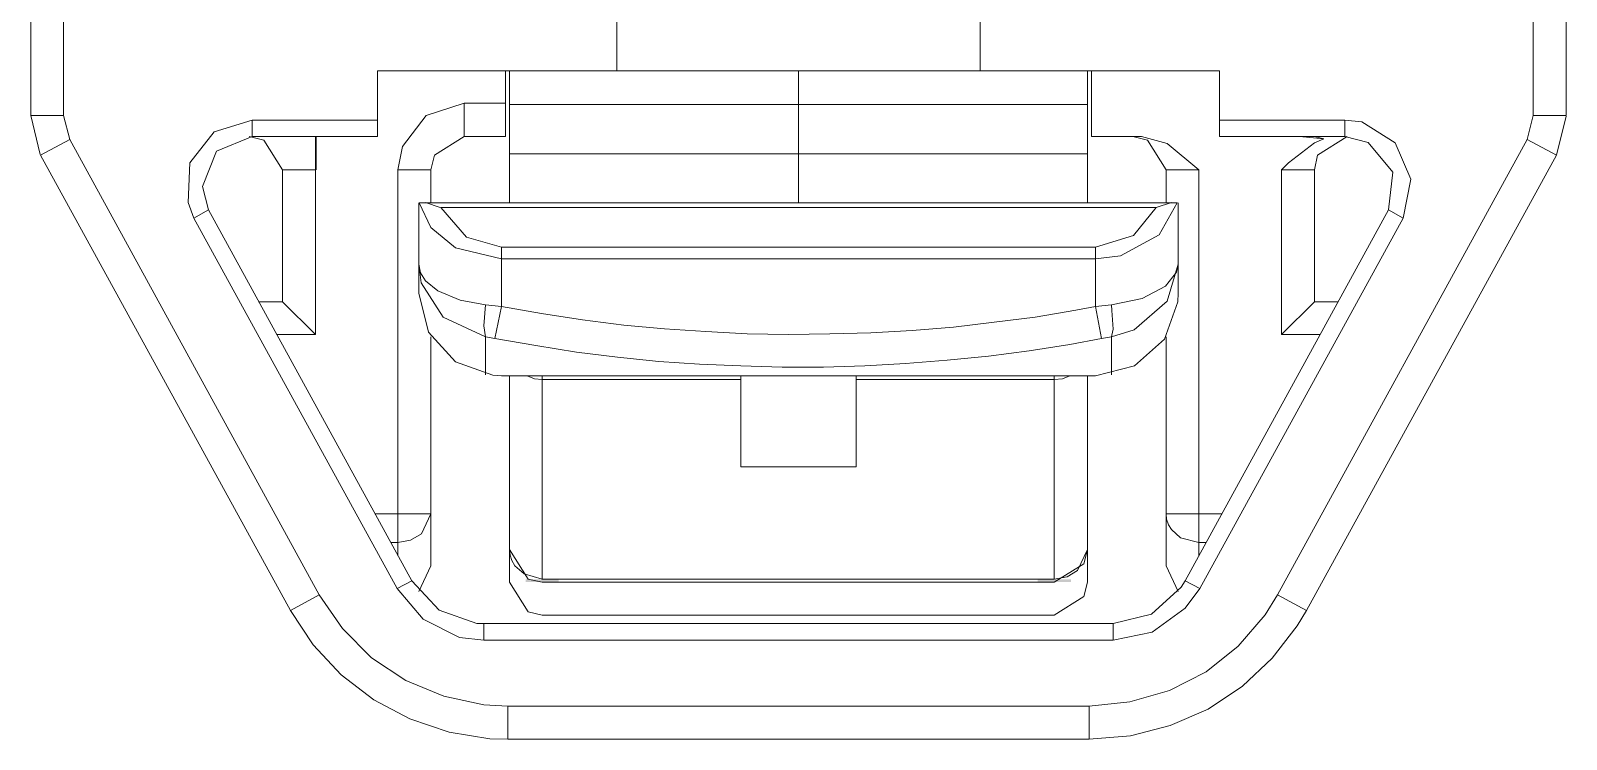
# Model space of a CAD drawing. Header units: inches. Extents: x 47316 to 59086, y 3141 to 11743.
# Drawn here: x 51189.01 to 51207.61, y 4947.41 to 4956 of the extents above; entities that cross this region are included whole.
import ezdxf

# ---------------------------------------------------------------- set-up
doc = ezdxf.new("R2010")
doc.units = ezdxf.units.IN
doc.header["$MEASUREMENT"] = 0

msp = doc.modelspace()

# ---------------------------------------------------------------- hatches: boundary and pattern name
h = msp.add_hatch(color=7)
h.dxf.hatch_style = 2
h.paths.add_polyline_path([(51195.409, 4949.319), (51195.007, 4949.319), (51195.007, 4949.354), (51195.409, 4949.354)])
h = msp.add_hatch(color=7)
h.dxf.hatch_style = 2
h.paths.add_polyline_path([(51201.208, 4949.354), (51201.611, 4949.354), (51201.611, 4949.319), (51201.208, 4949.319)])

# ---------------------------------------------------------------- linework, layer by layer
at = {"color": 7, "lineweight": 0}
for p, q in [((51189.013, 4970.514), (51189.013, 4954.971)), ((51189.408, 4970.514), (51189.408, 4954.971)), ((51207.209, 4954.971), (51207.209, 4970.514)), ((51207.611, 4954.971), (51207.611, 4970.514)), ((51196.111, 4956.643), (51196.111, 4955.514)), ((51200.513, 4955.514), (51200.513, 4956.318)), ((51193.211, 4954.914), (51193.211, 4955.514)), ((51196.111, 4955.514), (51193.211, 4955.514)), ((51194.763, 4955.119), (51194.763, 4955.514)), ((51194.812, 4955.105), (51194.812, 4955.514)), ((51200.513, 4955.514), (51196.111, 4955.514)), ((51198.312, 4955.105), (51198.312, 4955.514)), ((51203.413, 4955.514), (51200.513, 4955.514)), ((51201.812, 4955.514), (51201.812, 4955.105)), ((51201.861, 4954.717), (51201.861, 4955.514)), ((51203.413, 4954.914), (51203.413, 4955.514)), ((51194.262, 4955.119), (51193.804, 4954.971)), ((51194.763, 4955.119), (51194.262, 4955.119)), ((51194.262, 4955.119), (51194.262, 4954.717)), ((51194.763, 4954.717), (51194.763, 4955.119)), ((51194.812, 4955.105), (51194.812, 4954.505)), ((51198.312, 4955.105), (51194.812, 4955.105)), ((51201.812, 4955.105), (51198.312, 4955.105)), ((51198.312, 4955.105), (51198.312, 4954.505)), ((51201.812, 4954.505), (51201.812, 4955.105)), ((51189.013, 4954.971), (51189.408, 4954.971)), ((51189.013, 4954.971), (51189.126, 4954.498)), ((51189.408, 4954.971), (51189.486, 4954.681)), ((51191.694, 4954.914), (51191.235, 4954.773)), ((51191.694, 4954.914), (51193.211, 4954.914)), ((51191.694, 4954.717), (51191.694, 4954.914)), ((51193.211, 4954.717), (51193.211, 4954.914)), ((51193.804, 4954.971), (51193.514, 4954.597)), ((51203.413, 4954.914), (51204.93, 4954.914)), ((51203.413, 4954.914), (51203.413, 4954.717)), ((51205.135, 4954.893), (51204.93, 4954.914)), ((51204.93, 4954.717), (51204.93, 4954.914)), ((51205.537, 4954.639), (51205.135, 4954.893)), ((51207.139, 4954.681), (51207.209, 4954.971)), ((51207.611, 4954.971), (51207.209, 4954.971)), ((51207.491, 4954.491), (51207.611, 4954.964)), ((51189.133, 4954.491), (51189.486, 4954.681)), ((51189.486, 4954.681), (51192.505, 4949.164)), ((51191.235, 4954.773), (51190.939, 4954.399)), ((51191.694, 4954.717), (51191.264, 4954.54)), ((51191.835, 4954.674), (51191.659, 4954.717)), ((51191.694, 4954.717), (51193.211, 4954.717)), ((51192.061, 4954.314), (51191.835, 4954.674)), ((51192.463, 4954.314), (51192.463, 4954.717)), ((51192.47, 4954.717), (51192.47, 4954.314)), ((51194.262, 4954.717), (51193.902, 4954.491)), ((51194.763, 4954.717), (51194.262, 4954.717)), ((51201.861, 4954.717), (51202.468, 4954.717)), ((51202.538, 4954.674), (51202.362, 4954.717)), ((51202.468, 4954.717), (51202.778, 4954.632)), ((51202.764, 4954.314), (51202.538, 4954.674)), ((51202.778, 4954.632), (51203.159, 4954.314)), ((51203.413, 4954.717), (51204.93, 4954.717)), ((51204.112, 4949.164), (51207.139, 4954.681)), ((51204.563, 4954.639), (51204.246, 4954.399)), ((51204.38, 4954.717), (51204.676, 4954.688)), ((51204.641, 4954.695), (51204.563, 4954.717)), ((51204.676, 4954.688), (51204.563, 4954.639)), ((51204.958, 4954.717), (51204.599, 4954.491)), ((51204.641, 4954.695), (51204.676, 4954.688)), ((51205.212, 4954.646), (51204.93, 4954.717)), ((51205.509, 4954.286), (51205.212, 4954.646)), ((51205.727, 4954.202), (51205.537, 4954.639)), ((51207.491, 4954.491), (51207.139, 4954.681)), ((51189.133, 4954.491), (51192.16, 4948.973)), ((51191.264, 4954.54), (51191.094, 4954.11)), ((51193.514, 4954.597), (51193.458, 4954.314)), ((51193.902, 4954.491), (51193.86, 4954.314)), ((51194.812, 4953.919), (51194.812, 4954.505)), ((51194.812, 4954.505), (51198.312, 4954.505)), ((51198.312, 4954.505), (51201.812, 4954.505)), ((51198.312, 4954.505), (51198.312, 4953.912)), ((51201.812, 4954.505), (51201.812, 4953.919)), ((51204.464, 4948.973), (51207.491, 4954.491)), ((51204.599, 4954.491), (51204.563, 4954.314)), ((51190.939, 4954.399), (51190.918, 4953.919)), ((51192.061, 4954.314), (51192.181, 4954.314)), ((51192.061, 4954.314), (51192.061, 4952.713)), ((51192.181, 4954.314), (51192.463, 4954.314)), ((51192.463, 4954.314), (51192.463, 4952.318)), ((51193.458, 4950.145), (51193.458, 4954.314)), ((51193.86, 4954.314), (51193.458, 4954.314)), ((51193.86, 4953.912), (51193.86, 4954.314)), ((51203.159, 4954.314), (51202.764, 4954.314)), ((51202.764, 4954.314), (51202.764, 4953.912)), ((51203.159, 4954.314), (51203.159, 4950.145)), ((51204.246, 4954.399), (51204.161, 4954.314)), ((51204.161, 4952.318), (51204.161, 4954.314)), ((51204.443, 4954.314), (51204.161, 4954.314)), ((51204.563, 4954.314), (51204.443, 4954.314)), ((51204.563, 4952.713), (51204.563, 4954.314)), ((51205.459, 4953.828), (51205.509, 4954.286)), ((51191.094, 4954.11), (51191.165, 4953.828)), ((51205.636, 4953.729), (51205.727, 4954.202)), ((51190.918, 4953.919), (51190.988, 4953.729)), ((51193.712, 4953.171), (51193.712, 4953.912)), ((51193.719, 4953.912), (51193.796, 4953.912)), ((51193.86, 4953.616), (51193.719, 4953.912)), ((51193.973, 4953.856), (51193.796, 4953.919)), ((51193.796, 4953.912), (51202.828, 4953.912)), ((51202.828, 4953.919), (51202.644, 4953.856)), ((51202.898, 4953.912), (51202.679, 4953.524)), ((51202.828, 4953.912), (51202.898, 4953.912)), ((51202.912, 4953.912), (51202.912, 4953.171)), ((51191.165, 4953.828), (51190.988, 4953.729)), ((51193.451, 4949.242), (51190.988, 4953.729)), ((51193.627, 4949.333), (51191.165, 4953.828)), ((51193.98, 4953.856), (51194.29, 4953.496)), ((51193.98, 4953.856), (51202.644, 4953.856)), ((51202.369, 4953.517), (51202.644, 4953.856)), ((51205.459, 4953.828), (51202.997, 4949.333)), ((51205.636, 4953.729), (51203.173, 4949.242)), ((51205.459, 4953.828), (51205.636, 4953.729)), ((51194.156, 4953.369), (51193.86, 4953.616)), ((51201.91, 4953.376), (51202.369, 4953.517)), ((51202.679, 4953.524), (51202.214, 4953.27)), ((51194.714, 4953.235), (51194.156, 4953.369)), ((51194.29, 4953.496), (51194.714, 4953.376)), ((51194.714, 4953.376), (51194.714, 4953.235)), ((51201.91, 4953.376), (51194.714, 4953.376)), ((51201.91, 4953.376), (51201.91, 4953.235)), ((51193.712, 4952.819), (51193.712, 4953.171)), ((51193.733, 4953.066), (51193.712, 4953.171)), ((51193.74, 4952.946), (51193.712, 4953.171)), ((51194.714, 4952.656), (51194.714, 4953.235)), ((51201.91, 4953.235), (51194.714, 4953.235)), ((51202.214, 4953.27), (51201.91, 4953.235)), ((51201.91, 4953.235), (51201.91, 4952.656)), ((51202.912, 4953.171), (51202.778, 4952.72)), ((51202.912, 4953.171), (51202.891, 4953.073)), ((51202.912, 4953.171), (51202.912, 4952.819)), ((51193.796, 4952.967), (51193.733, 4953.066)), ((51193.945, 4952.847), (51193.796, 4952.967)), ((51202.891, 4953.073), (51202.757, 4952.903)), ((51193.712, 4952.819), (51193.832, 4952.346)), ((51194.008, 4952.529), (51193.74, 4952.946)), ((51194.213, 4952.734), (51193.945, 4952.847)), ((51202.757, 4952.903), (51202.475, 4952.755)), ((51202.905, 4952.713), (51202.912, 4952.819)), ((51192.061, 4952.713), (51191.772, 4952.713)), ((51192.061, 4952.713), (51192.463, 4952.318)), ((51194.523, 4952.678), (51194.213, 4952.734)), ((51194.523, 4952.678), (51194.502, 4952.424)), ((51194.714, 4952.656), (51194.523, 4952.678)), ((51194.636, 4952.268), (51194.714, 4952.656)), ((51194.714, 4952.656), (51195.201, 4952.572)), ((51201.177, 4952.529), (51201.67, 4952.614)), ((51201.67, 4952.614), (51201.91, 4952.656)), ((51202.101, 4952.678), (51201.91, 4952.656)), ((51201.981, 4952.268), (51201.91, 4952.656)), ((51202.475, 4952.755), (51202.101, 4952.678)), ((51202.108, 4952.607), (51202.101, 4952.678)), ((51202.122, 4952.381), (51202.108, 4952.607)), ((51202.778, 4952.72), (51202.376, 4952.374)), ((51202.743, 4952.261), (51202.905, 4952.713)), ((51204.563, 4952.713), (51204.161, 4952.318)), ((51204.845, 4952.713), (51204.563, 4952.713)), ((51194.523, 4952.29), (51194.008, 4952.529)), ((51194.502, 4952.424), (51194.523, 4952.29)), ((51195.201, 4952.572), (51195.694, 4952.494)), ((51195.694, 4952.494), (51196.195, 4952.431)), ((51196.195, 4952.431), (51196.689, 4952.388)), ((51199.688, 4952.367), (51200.189, 4952.409)), ((51200.189, 4952.409), (51200.683, 4952.466)), ((51200.683, 4952.466), (51201.177, 4952.529)), ((51192.463, 4952.318), (51191.99, 4952.318)), ((51193.832, 4952.346), (51194.156, 4951.986)), ((51193.86, 4950.145), (51193.86, 4952.29)), ((51194.523, 4951.831), (51194.523, 4952.29)), ((51194.636, 4952.268), (51194.523, 4952.29)), ((51194.636, 4952.268), (51195.13, 4952.184)), ((51196.689, 4952.388), (51197.19, 4952.353)), ((51197.19, 4952.353), (51197.691, 4952.325)), ((51197.691, 4952.325), (51198.192, 4952.318)), ((51198.192, 4952.318), (51198.693, 4952.325)), ((51198.693, 4952.325), (51199.187, 4952.339)), ((51199.187, 4952.339), (51199.688, 4952.367)), ((51201.6, 4952.198), (51201.981, 4952.268)), ((51202.101, 4952.29), (51201.981, 4952.268)), ((51202.376, 4952.374), (51202.101, 4952.29)), ((51202.101, 4952.29), (51202.108, 4952.311)), ((51202.101, 4952.29), (51202.101, 4951.831)), ((51202.108, 4952.311), (51202.122, 4952.381)), ((51202.383, 4951.937), (51202.743, 4952.261)), ((51202.764, 4952.29), (51202.764, 4950.145)), ((51204.627, 4952.318), (51204.161, 4952.318)), ((51195.13, 4952.184), (51195.624, 4952.106)), ((51195.624, 4952.106), (51196.118, 4952.043)), ((51196.118, 4952.043), (51196.619, 4951.993)), ((51200.111, 4952.007), (51200.612, 4952.057)), ((51200.612, 4952.057), (51201.106, 4952.12)), ((51201.106, 4952.12), (51201.6, 4952.198)), ((51194.156, 4951.986), (51194.608, 4951.824)), ((51196.619, 4951.993), (51197.113, 4951.958)), ((51197.113, 4951.958), (51197.614, 4951.937)), ((51197.614, 4951.937), (51198.114, 4951.923)), ((51198.114, 4951.923), (51198.615, 4951.923)), ((51198.615, 4951.923), (51199.116, 4951.937)), ((51199.116, 4951.937), (51199.61, 4951.965)), ((51199.61, 4951.965), (51200.111, 4952.007)), ((51201.91, 4951.817), (51202.383, 4951.937)), ((51194.608, 4951.824), (51194.714, 4951.817)), ((51194.714, 4951.817), (51198.312, 4951.817)), ((51194.812, 4951.817), (51194.812, 4949.714)), ((51195.024, 4951.817), (51195.116, 4951.782)), ((51195.116, 4951.782), (51195.208, 4951.774)), ((51195.208, 4951.817), (51195.208, 4951.774)), ((51195.208, 4951.774), (51195.208, 4949.354)), ((51197.614, 4951.774), (51195.208, 4951.774)), ((51197.614, 4950.716), (51197.614, 4951.817)), ((51198.312, 4951.817), (51201.91, 4951.817)), ((51199.011, 4950.716), (51199.011, 4951.817)), ((51201.409, 4951.774), (51199.011, 4951.774)), ((51201.409, 4951.774), (51201.409, 4951.817)), ((51201.409, 4951.774), (51201.508, 4951.782)), ((51201.409, 4949.354), (51201.409, 4951.774)), ((51201.508, 4951.782), (51201.6, 4951.817)), ((51201.812, 4949.714), (51201.812, 4951.817)), ((51199.011, 4950.716), (51197.614, 4950.716)), ((51193.183, 4950.145), (51193.458, 4950.145)), ((51193.458, 4950.145), (51193.458, 4949.799)), ((51193.86, 4950.145), (51193.458, 4950.145)), ((51193.747, 4949.905), (51193.86, 4950.145)), ((51193.86, 4950.145), (51193.86, 4949.517)), ((51203.159, 4950.145), (51202.764, 4950.145)), ((51202.764, 4950.145), (51202.771, 4950.081)), ((51202.764, 4949.517), (51202.764, 4950.145)), ((51202.771, 4950.081), (51202.792, 4950.011)), ((51202.792, 4950.011), (51202.828, 4949.954)), ((51203.159, 4950.145), (51203.441, 4950.145)), ((51203.159, 4949.919), (51203.159, 4950.145)), ((51193.373, 4949.799), (51193.458, 4949.799)), ((51193.458, 4949.799), (51193.613, 4949.827)), ((51193.458, 4949.799), (51193.458, 4949.637)), ((51193.613, 4949.827), (51193.747, 4949.905)), ((51202.828, 4949.954), (51202.94, 4949.855)), ((51202.94, 4949.855), (51203.159, 4949.799)), ((51203.159, 4949.799), (51203.159, 4949.919)), ((51203.159, 4949.799), (51203.251, 4949.799)), ((51203.159, 4949.637), (51203.159, 4949.799)), ((51194.812, 4949.319), (51194.812, 4949.714)), ((51194.812, 4949.714), (51195.038, 4949.354)), ((51194.812, 4949.714), (51194.82, 4949.644)), ((51194.82, 4949.644), (51194.841, 4949.58)), ((51201.692, 4949.46), (51201.812, 4949.714)), ((51201.769, 4949.538), (51201.812, 4949.714)), ((51201.812, 4949.714), (51201.812, 4949.319)), ((51193.712, 4949.206), (51193.86, 4949.517)), ((51194.841, 4949.58), (51194.876, 4949.517)), ((51194.876, 4949.517), (51194.989, 4949.418)), ((51201.409, 4949.319), (51201.769, 4949.538)), ((51201.565, 4949.383), (51201.692, 4949.46)), ((51202.764, 4949.517), (51202.912, 4949.206)), ((51193.627, 4949.333), (51193.451, 4949.242)), ((51193.451, 4949.242), (51193.768, 4948.868)), ((51193.627, 4949.333), (51193.959, 4948.98)), ((51194.812, 4949.319), (51195.038, 4948.959)), ((51194.989, 4949.418), (51195.208, 4949.354)), ((51195.038, 4949.354), (51195.208, 4949.319)), ((51195.208, 4949.354), (51201.409, 4949.354)), ((51195.208, 4949.319), (51201.409, 4949.319)), ((51201.409, 4949.354), (51201.565, 4949.383)), ((51201.769, 4949.143), (51201.812, 4949.319)), ((51202.588, 4948.931), (51202.948, 4949.256)), ((51202.948, 4949.256), (51202.997, 4949.333)), ((51202.997, 4949.333), (51203.173, 4949.242)), ((51202.997, 4949.002), (51203.173, 4949.242)), ((51192.16, 4948.973), (51192.505, 4949.164)), ((51192.505, 4949.164), (51192.788, 4948.755)), ((51201.409, 4948.917), (51201.769, 4949.143)), ((51203.964, 4948.924), (51204.112, 4949.164)), ((51204.464, 4948.973), (51204.112, 4949.164)), ((51192.16, 4948.973), (51192.435, 4948.557)), ((51193.768, 4948.868), (51194.206, 4948.649)), ((51193.959, 4948.98), (51194.417, 4948.818)), ((51195.038, 4948.959), (51195.208, 4948.917)), ((51201.409, 4948.917), (51195.208, 4948.917)), ((51202.122, 4948.818), (51202.588, 4948.931)), ((51202.595, 4948.712), (51202.997, 4949.002)), ((51203.639, 4948.543), (51203.964, 4948.924)), ((51204.352, 4948.79), (51204.464, 4948.973)), ((51192.788, 4948.755), (51193.14, 4948.402)), ((51194.417, 4948.818), (51194.502, 4948.818)), ((51202.122, 4948.818), (51194.502, 4948.818)), ((51194.502, 4948.818), (51194.502, 4948.614)), ((51202.122, 4948.818), (51202.122, 4948.614)), ((51202.122, 4948.614), (51202.595, 4948.712)), ((51204.048, 4948.395), (51204.352, 4948.79)), ((51192.435, 4948.557), (51192.773, 4948.197)), ((51194.206, 4948.649), (51194.502, 4948.614)), ((51202.122, 4948.614), (51194.502, 4948.614)), ((51203.251, 4948.233), (51203.639, 4948.543)), ((51193.14, 4948.402), (51193.557, 4948.127)), ((51203.688, 4948.056), (51204.048, 4948.395)), ((51192.773, 4948.197), (51193.169, 4947.894)), ((51193.557, 4948.127), (51194.015, 4947.936)), ((51202.806, 4948.007), (51203.251, 4948.233)), ((51194.015, 4947.936), (51194.502, 4947.83)), ((51202.327, 4947.866), (51202.806, 4948.007)), ((51203.272, 4947.781), (51203.688, 4948.056)), ((51193.169, 4947.894), (51193.606, 4947.661)), ((51194.502, 4947.83), (51194.791, 4947.816)), ((51194.791, 4947.816), (51201.833, 4947.816)), ((51194.791, 4947.414), (51194.791, 4947.816)), ((51201.833, 4947.816), (51202.327, 4947.866)), ((51201.833, 4947.414), (51201.833, 4947.816)), ((51202.813, 4947.583), (51203.272, 4947.781)), ((51193.606, 4947.661), (51194.079, 4947.499)), ((51202.334, 4947.456), (51202.813, 4947.583)), ((51194.079, 4947.499), (51194.573, 4947.421)), ((51194.573, 4947.421), (51194.791, 4947.414)), ((51194.791, 4947.414), (51201.833, 4947.414)), ((51201.833, 4947.414), (51202.334, 4947.456))]:
    msp.add_line(p, q, dxfattribs=at)

doc.saveas('drawing.dxf')
